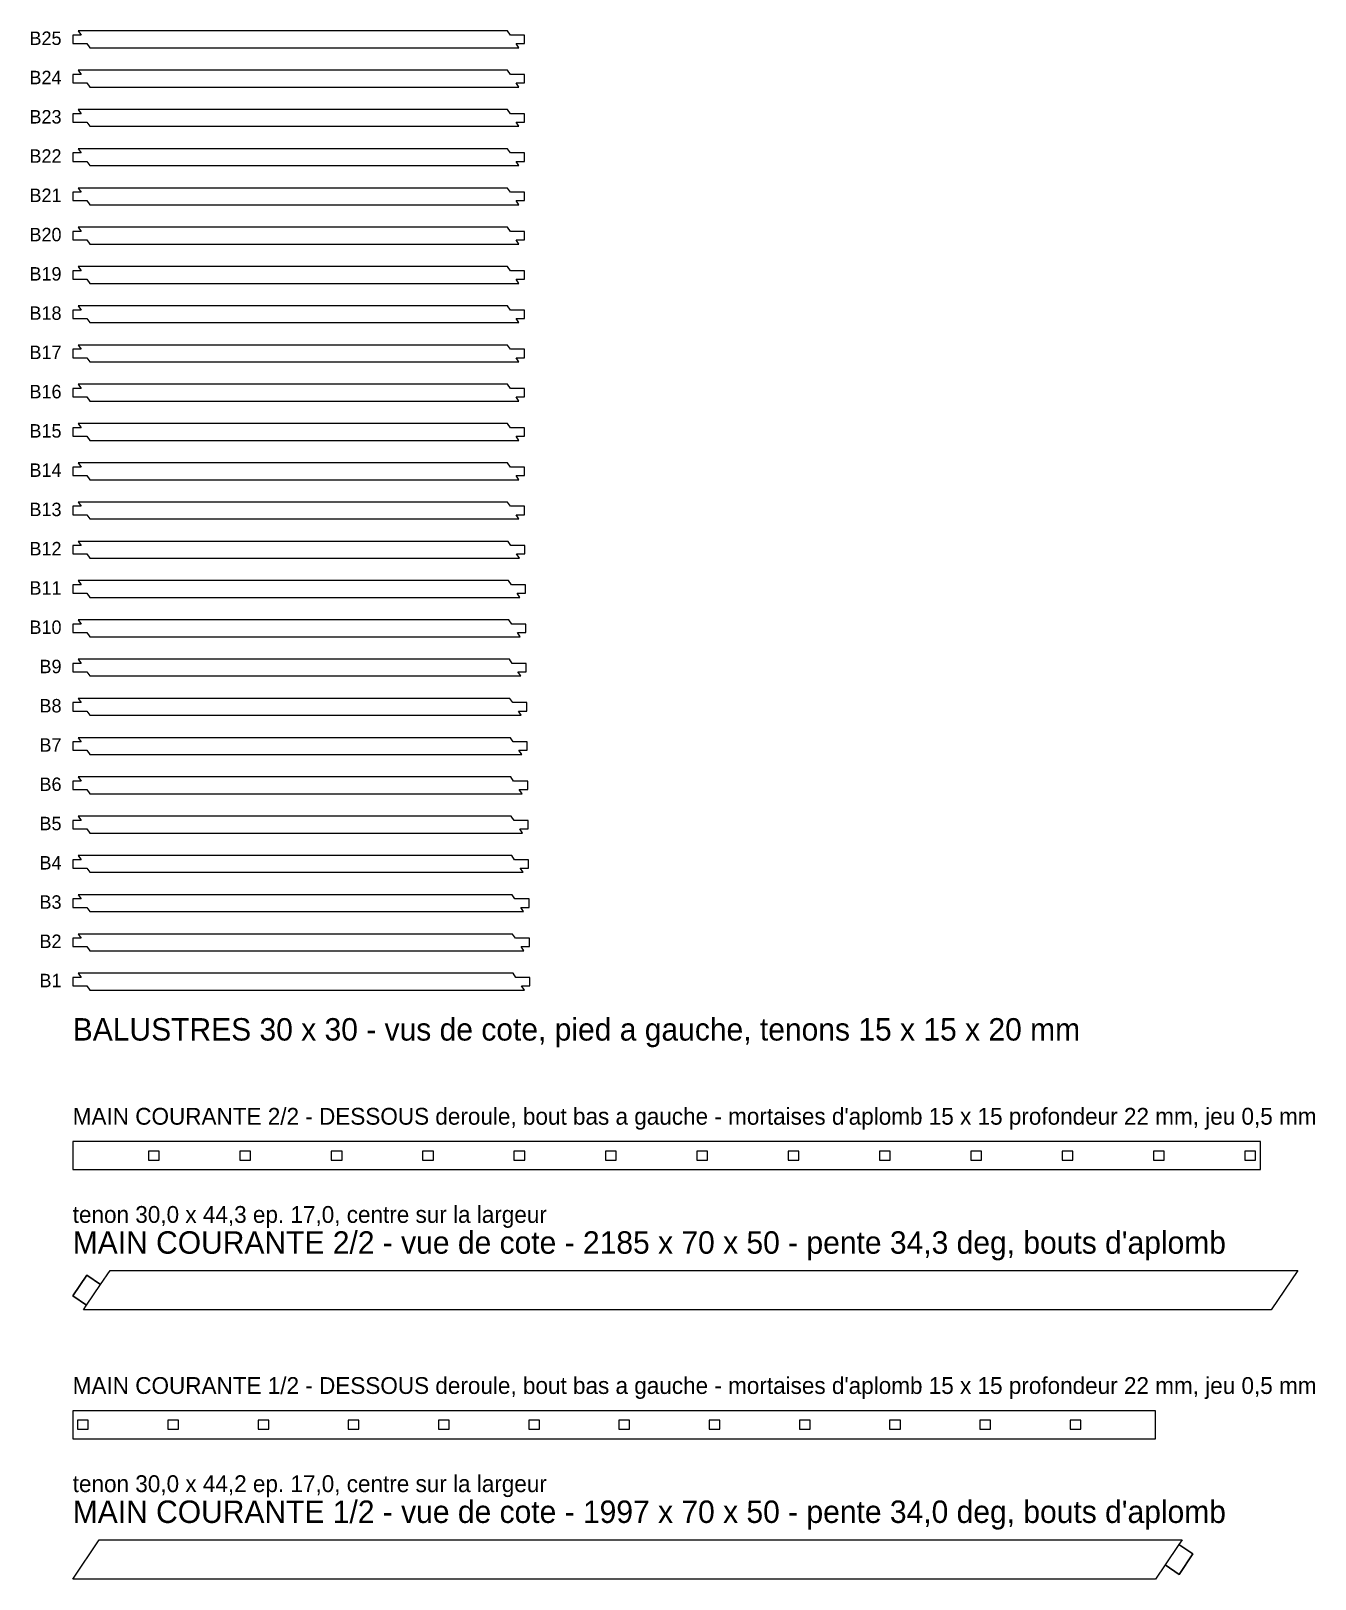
# Model space of a CAD drawing. Header units: millimetres. Extents: x -74 to 2215, y 0 to 2760.
import ezdxf
from ezdxf.enums import TextEntityAlignment as Align

# ---------------------------------------------------------------- set-up
doc = ezdxf.new("R2010")
doc.units = ezdxf.units.MM
for name, color, linetype in [('DECOUPE', 7, 'CONTINUOUS'), ('MORTAISE', 2, 'CONTINUOUS'), ('TENON', 6, 'CONTINUOUS'), ('TEXTE', 3, 'CONTINUOUS')]:
    doc.layers.add(name, color=color, linetype=linetype)

msp = doc.modelspace()

# ---------------------------------------------------------------- linework, layer by layer
at = {"layer": 'DECOUPE'}
for points in [[(9.784, 2760), (14.892, 2752.5), (0, 2752.5), (0, 2737.5), (25.108, 2737.5), (30.216, 2730), (795.523, 2730), (790.415, 2737.5), (805.307, 2737.5), (805.307, 2752.5), (780.199, 2752.5), (775.09, 2760)], [(9.784, 2690), (14.892, 2682.5), (0, 2682.5), (0, 2667.5), (25.108, 2667.5), (30.216, 2660), (795.523, 2660), (790.415, 2667.5), (805.307, 2667.5), (805.307, 2682.5), (780.199, 2682.5), (775.09, 2690)], [(9.784, 2620), (14.892, 2612.5), (0, 2612.5), (0, 2597.5), (25.108, 2597.5), (30.216, 2590), (795.523, 2590), (790.415, 2597.5), (805.307, 2597.5), (805.307, 2612.5), (780.199, 2612.5), (775.09, 2620)], [(9.784, 2550), (14.892, 2542.5), (0, 2542.5), (0, 2527.5), (25.108, 2527.5), (30.216, 2520), (795.523, 2520), (790.415, 2527.5), (805.307, 2527.5), (805.307, 2542.5), (780.199, 2542.5), (775.09, 2550)], [(9.784, 2480), (14.892, 2472.5), (0, 2472.5), (0, 2457.5), (25.108, 2457.5), (30.216, 2450), (795.523, 2450), (790.415, 2457.5), (805.307, 2457.5), (805.307, 2472.5), (780.199, 2472.5), (775.09, 2480)], [(9.784, 2410), (14.892, 2402.5), (0, 2402.5), (0, 2387.5), (25.108, 2387.5), (30.216, 2380), (795.523, 2380), (790.415, 2387.5), (805.307, 2387.5), (805.307, 2402.5), (780.199, 2402.5), (775.09, 2410)], [(9.784, 2340), (14.892, 2332.5), (0, 2332.5), (0, 2317.5), (25.108, 2317.5), (30.216, 2310), (795.523, 2310), (790.415, 2317.5), (805.307, 2317.5), (805.307, 2332.5), (780.199, 2332.5), (775.09, 2340)], [(9.784, 2270), (14.892, 2262.5), (0, 2262.5), (0, 2247.5), (25.108, 2247.5), (30.216, 2240), (795.523, 2240), (790.415, 2247.5), (805.307, 2247.5), (805.307, 2262.5), (780.199, 2262.5), (775.09, 2270)], [(9.784, 2200), (14.892, 2192.5), (0, 2192.5), (0, 2177.5), (25.108, 2177.5), (30.216, 2170), (795.523, 2170), (790.415, 2177.5), (805.307, 2177.5), (805.307, 2192.5), (780.199, 2192.5), (775.09, 2200)], [(9.784, 2130), (14.892, 2122.5), (0, 2122.5), (0, 2107.5), (25.108, 2107.5), (30.216, 2100), (795.523, 2100), (790.415, 2107.5), (805.307, 2107.5), (805.307, 2122.5), (780.199, 2122.5), (775.09, 2130)], [(9.784, 2060), (14.892, 2052.5), (0, 2052.5), (0, 2037.5), (25.108, 2037.5), (30.216, 2030), (795.523, 2030), (790.415, 2037.5), (805.307, 2037.5), (805.307, 2052.5), (780.199, 2052.5), (775.09, 2060)], [(9.784, 1990), (14.892, 1982.5), (0, 1982.5), (0, 1967.5), (25.108, 1967.5), (30.216, 1960), (795.523, 1960), (790.415, 1967.5), (805.307, 1967.5), (805.307, 1982.5), (780.199, 1982.5), (775.09, 1990)], [(9.784, 1920), (14.892, 1912.5), (0, 1912.5), (0, 1897.5), (25.108, 1897.5), (30.216, 1890), (795.523, 1890), (790.415, 1897.5), (805.307, 1897.5), (805.307, 1912.5), (780.199, 1912.5), (775.09, 1920)], [(9.784, 1850), (14.892, 1842.5), (0, 1842.5), (0, 1827.5), (25.108, 1827.5), (30.216, 1820), (796.303, 1820), (791.241, 1827.5), (806.178, 1827.5), (806.178, 1842.5), (781.116, 1842.5), (776.053, 1850)], [(9.784, 1780), (14.892, 1772.5), (0, 1772.5), (0, 1757.5), (25.108, 1757.5), (30.216, 1750), (797.114, 1750), (792.052, 1757.5), (806.989, 1757.5), (806.989, 1772.5), (781.927, 1772.5), (776.864, 1780)], [(9.784, 1710), (14.892, 1702.5), (0, 1702.5), (0, 1687.5), (25.108, 1687.5), (30.216, 1680), (797.925, 1680), (792.862, 1687.5), (807.8, 1687.5), (807.8, 1702.5), (782.737, 1702.5), (777.675, 1710)], [(9.784, 1640), (14.892, 1632.5), (0, 1632.5), (0, 1617.5), (25.108, 1617.5), (30.216, 1610), (798.736, 1610), (793.673, 1617.5), (808.611, 1617.5), (808.611, 1632.5), (783.548, 1632.5), (778.486, 1640)], [(9.784, 1570), (14.892, 1562.5), (0, 1562.5), (0, 1547.5), (25.108, 1547.5), (30.216, 1540), (799.546, 1540), (794.484, 1547.5), (809.421, 1547.5), (809.421, 1562.5), (784.359, 1562.5), (779.296, 1570)], [(9.784, 1500), (14.892, 1492.5), (0, 1492.5), (0, 1477.5), (25.108, 1477.5), (30.216, 1470), (800.357, 1470), (795.295, 1477.5), (810.232, 1477.5), (810.232, 1492.5), (785.17, 1492.5), (780.107, 1500)], [(9.784, 1430), (14.892, 1422.5), (0, 1422.5), (0, 1407.5), (25.108, 1407.5), (30.216, 1400), (801.168, 1400), (796.106, 1407.5), (811.043, 1407.5), (811.043, 1422.5), (785.981, 1422.5), (780.918, 1430)], [(9.784, 1360), (14.892, 1352.5), (0, 1352.5), (0, 1337.5), (25.108, 1337.5), (30.216, 1330), (801.979, 1330), (796.916, 1337.5), (811.854, 1337.5), (811.854, 1352.5), (786.791, 1352.5), (781.729, 1360)], [(9.784, 1290), (14.892, 1282.5), (0, 1282.5), (0, 1267.5), (25.108, 1267.5), (30.216, 1260), (802.79, 1260), (797.727, 1267.5), (812.665, 1267.5), (812.665, 1282.5), (787.602, 1282.5), (782.54, 1290)], [(9.784, 1220), (14.892, 1212.5), (0, 1212.5), (0, 1197.5), (25.108, 1197.5), (30.216, 1190), (803.601, 1190), (798.538, 1197.5), (813.476, 1197.5), (813.476, 1212.5), (788.413, 1212.5), (783.351, 1220)], [(9.784, 1150), (14.892, 1142.5), (0, 1142.5), (0, 1127.5), (25.108, 1127.5), (30.216, 1120), (804.411, 1120), (799.349, 1127.5), (814.286, 1127.5), (814.286, 1142.5), (789.224, 1142.5), (784.161, 1150)], [(9.784, 1080), (14.892, 1072.5), (0, 1072.5), (0, 1057.5), (25.108, 1057.5), (30.216, 1050), (805.222, 1050), (800.16, 1057.5), (815.097, 1057.5), (815.097, 1072.5), (790.035, 1072.5), (784.972, 1080)], [(0, 730), (2117.335, 730), (2117.335, 780), (0, 780)], [(66.842, 550), (2184.177, 550), (2136.501, 480), (19.166, 480), (24.795, 488.265), (0, 505.153), (24.915, 541.735), (49.711, 524.847)], [(0, 250), (1930.389, 250), (1930.389, 300), (0, 300)], [(47.25, 70), (1977.639, 70), (1972.044, 61.712), (1996.909, 44.927), (1972.178, 8.288), (1947.313, 25.073), (1930.389, 0), (0, 0)]]:
    msp.add_lwpolyline(points, close=True, dxfattribs=at)
at = {"layer": 'MORTAISE'}
for points in [[(135.149, 747), (154.298, 747), (154.298, 763), (135.149, 763)], [(298.021, 747), (317.17, 747), (317.17, 763), (298.021, 763)], [(460.893, 747), (480.041, 747), (480.041, 763), (460.893, 763)], [(623.765, 747), (642.913, 747), (642.913, 763), (623.765, 763)], [(786.637, 747), (805.785, 747), (805.785, 763), (786.637, 763)], [(949.509, 747), (968.657, 747), (968.657, 763), (949.509, 763)], [(1112.38, 747), (1131.529, 747), (1131.529, 763), (1112.38, 763)], [(1275.252, 747), (1294.401, 747), (1294.401, 763), (1275.252, 763)], [(1438.124, 747), (1457.273, 747), (1457.273, 763), (1438.124, 763)], [(1600.996, 747), (1620.145, 747), (1620.145, 763), (1600.996, 763)], [(1763.868, 747), (1783.017, 747), (1783.017, 763), (1763.868, 763)], [(1926.74, 747), (1945.889, 747), (1945.889, 763), (1926.74, 763)], [(2089.612, 747), (2108.76, 747), (2108.76, 763), (2089.612, 763)], [(8.549, 267), (27.646, 267), (27.646, 283), (8.549, 283)], [(169.414, 267), (188.512, 267), (188.512, 283), (169.414, 283)], [(330.28, 267), (349.378, 267), (349.378, 283), (330.28, 283)], [(491.146, 267), (510.243, 267), (510.243, 283), (491.146, 283)], [(652.012, 267), (671.109, 267), (671.109, 283), (652.012, 283)], [(812.877, 267), (831.975, 267), (831.975, 283), (812.877, 283)], [(973.743, 267), (992.84, 267), (992.84, 283), (973.743, 283)], [(1134.609, 267), (1153.706, 267), (1153.706, 283), (1134.609, 283)], [(1295.474, 267), (1314.572, 267), (1314.572, 283), (1295.474, 283)], [(1456.34, 267), (1475.438, 267), (1475.438, 283), (1456.34, 283)], [(1617.206, 267), (1636.303, 267), (1636.303, 283), (1617.206, 283)], [(1778.072, 267), (1797.169, 267), (1797.169, 283), (1778.072, 283)]]:
    msp.add_lwpolyline(points, close=True, dxfattribs=at)
at = {"layer": 'TENON'}
for points in [[(0, 505.153), (24.795, 488.265), (49.711, 524.847), (24.915, 541.735)], [(1947.313, 25.073), (1972.178, 8.288), (1996.909, 44.927), (1972.044, 61.712)]]:
    msp.add_lwpolyline(points, close=True, dxfattribs=at)

# ---------------------------------------------------------------- texts
at = {"layer": 'TEXTE'}
for s, p in [('B25', (-20, 2735)), ('B24', (-20, 2665)), ('B23', (-20, 2595)), ('B22', (-20, 2525)), ('B21', (-20, 2455)), ('B20', (-20, 2385)), ('B19', (-20, 2315)), ('B18', (-20, 2245)), ('B17', (-20, 2175)), ('B16', (-20, 2105)), ('B15', (-20, 2035)), ('B14', (-20, 1965)), ('B13', (-20, 1895)), ('B12', (-20, 1825)), ('B11', (-20, 1755)), ('B10', (-20, 1685)), ('B9', (-20, 1615)), ('B8', (-20, 1545)), ('B7', (-20, 1475)), ('B6', (-20, 1405)), ('B5', (-20, 1335)), ('B4', (-20, 1265)), ('B3', (-20, 1195)), ('B2', (-20, 1125)), ('B1', (-20, 1055))]:
    msp.add_text(s, height=24, dxfattribs=at).set_placement(p, align=Align.RIGHT)
for s, height, p in [('BALUSTRES 30 x 30 - vus de cote, pied a gauche, tenons 15 x 15 x 20 mm', 40, (0, 960)), ("MAIN COURANTE 2/2 - DESSOUS deroule, bout bas a gauche - mortaises d'aplomb 15 x 15 profondeur 22 mm, jeu 0,5 mm", 30, (0, 810)), ('tenon 30,0 x 44,3 ep. 17,0, centre sur la largeur', 30, (0, 635)), ("MAIN COURANTE 2/2 - vue de cote - 2185 x 70 x 50 - pente 34,3 deg, bouts d'aplomb", 40, (0, 580)), ("MAIN COURANTE 1/2 - DESSOUS deroule, bout bas a gauche - mortaises d'aplomb 15 x 15 profondeur 22 mm, jeu 0,5 mm", 30, (0, 330)), ('tenon 30,0 x 44,2 ep. 17,0, centre sur la largeur', 30, (0, 155)), ("MAIN COURANTE 1/2 - vue de cote - 1997 x 70 x 50 - pente 34,0 deg, bouts d'aplomb", 40, (0, 100))]:
    msp.add_text(s, height=height, dxfattribs=at).set_placement(p)

doc.saveas('drawing.dxf')
